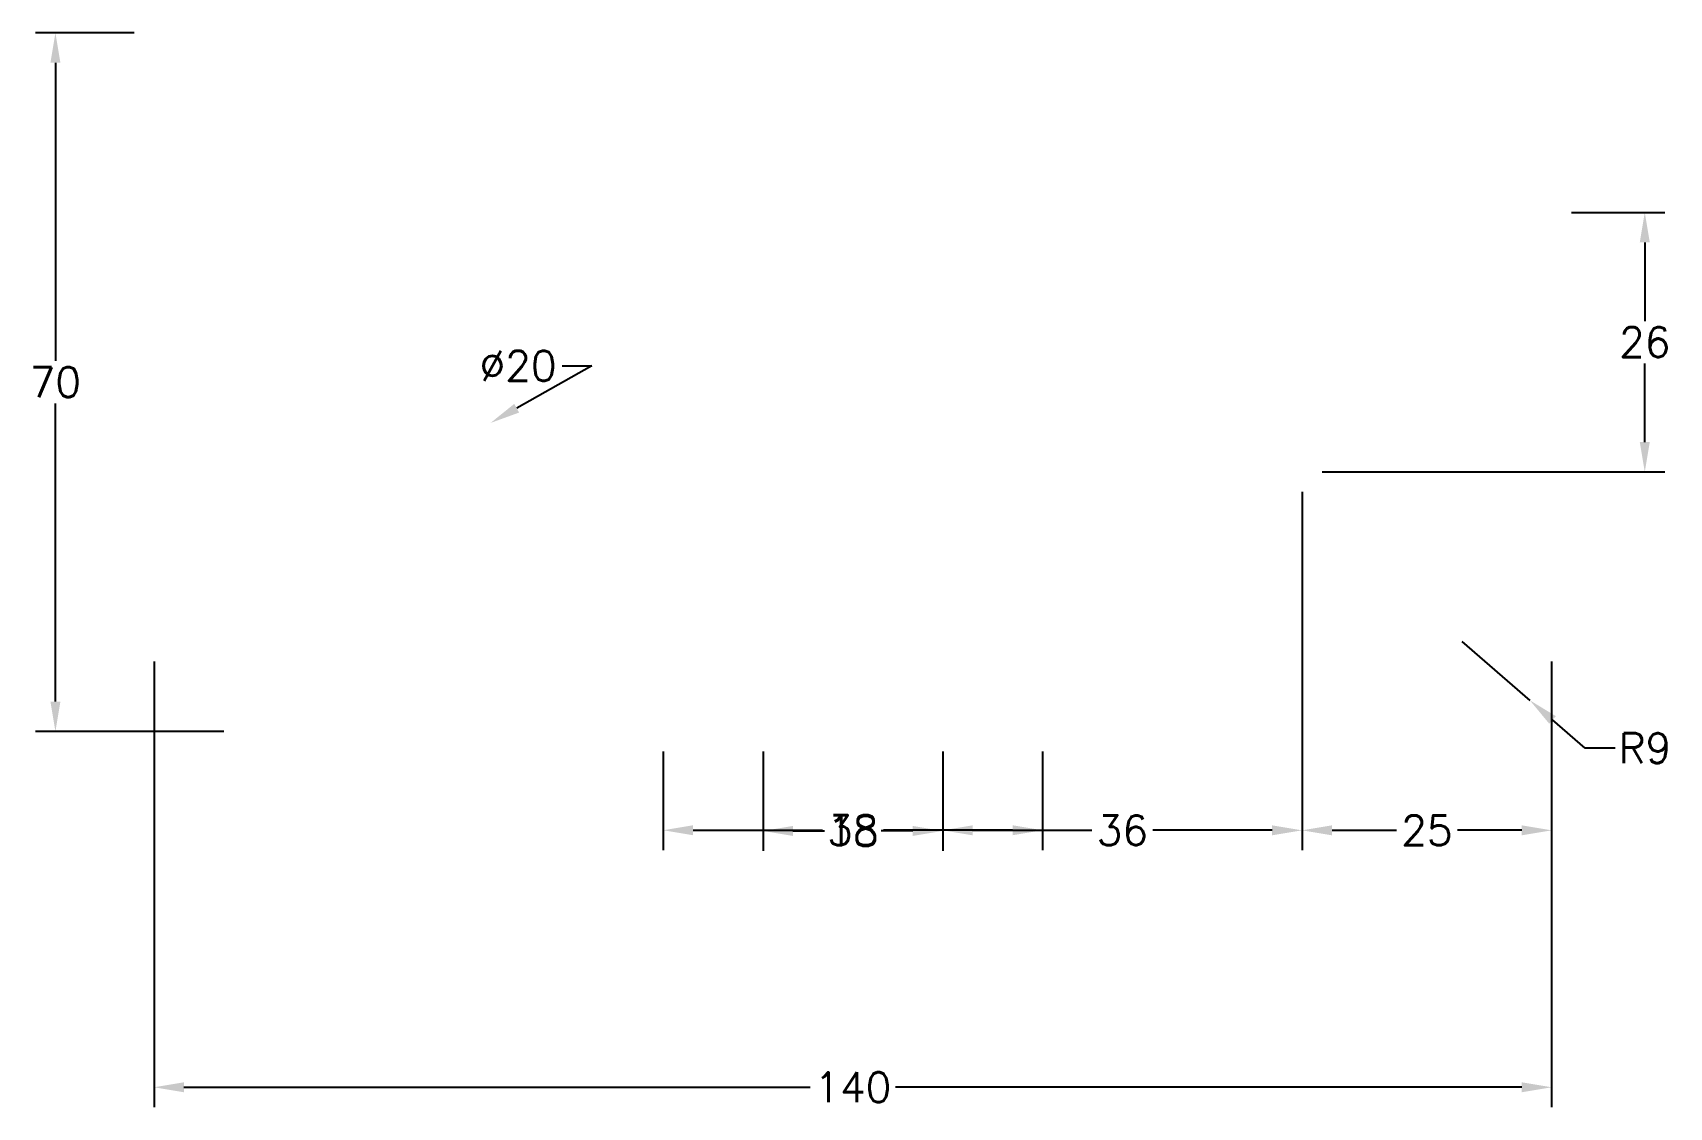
# Model space of a CAD drawing. Header units: millimetres. Extents: x 224 to 388, y -108 to 0.
import ezdxf

# ---------------------------------------------------------------- set-up
doc = ezdxf.new("R2010")
doc.units = ezdxf.units.MM
doc.styles.get("Standard").update_dxf_attribs({"font": 'romans.shx', "height": 3})
doc.dimstyles.new('ISO-25', dxfattribs={"dimtxt": 3, "dimasz": 3, "dimexe": 2, "dimexo": 2, "dimtad": 0, "dimtih": 1, "dimtoh": 1, "dimdec": 0, "dimdsep": 46, "dimtxsty": 'Standard', "dimcen": 0, "dimadec": 0, "dimazin": 0, "dimtfac": 1, "dimtdec": 0, "dimtmove": 0, "dimatfit": 3, "dimfxl": 1, "dimarcsym": 0})

# ---------------------------------------------------------------- blocks, each defined once
blk = doc.blocks.new('*D1')
at = {"color": 0, "lineweight": -2, "transparency": 16777216}
for p, q in [((234.2, 0), (224.32, 0)), ((226.32, -3), (226.32, -32.88)), ((226.32, -67), (226.32, -37.13)), ((243.2, -70), (224.32, -70))]:
    blk.add_line(p, q, dxfattribs=at)
at = {"color": 0, "transparency": 16777216}
for points in [[(225.82, -3), (226.82, -3), (226.32, 0)], [(225.82, -67), (226.82, -67), (226.32, -70)]]:
    blk.add_solid(points, dxfattribs=at)
at = {"layer": 'Defpoints', "color": 0, "transparency": 16777216}
for p in [(236.2, 0), (226.32, 0), (245.2, -70)]:
    blk.add_point(p, dxfattribs=at)
at = {"color": 0, "transparency": 16777216, "insert": (226.32, -35), "char_height": 3, "attachment_point": 5}
blk.add_mtext('70', dxfattribs=at)
blk = doc.blocks.new('*D2')
at = {"color": 0, "lineweight": -2, "transparency": 16777216}
for p, q in [((236.2, -63), (236.2, -107.64)), ((376.2, -63), (376.2, -107.64)), ((239.2, -105.64), (301.94, -105.64)), ((373.2, -105.64), (310.47, -105.64))]:
    blk.add_line(p, q, dxfattribs=at)
at = {"color": 0, "transparency": 16777216}
for points in [[(239.2, -105.14), (239.2, -106.14), (236.2, -105.64)], [(373.2, -105.14), (373.2, -106.14), (376.2, -105.64)]]:
    blk.add_solid(points, dxfattribs=at)
at = {"layer": 'Defpoints', "color": 0, "transparency": 16777216}
for p in [(236.2, -61), (376.2, -61), (376.2, -105.64)]:
    blk.add_point(p, dxfattribs=at)
at = {"color": 0, "transparency": 16777216, "insert": (306.2, -105.64), "char_height": 3, "attachment_point": 5}
blk.add_mtext('140', dxfattribs=at)
blk = doc.blocks.new('*D3')
at = {"color": 0, "lineweight": -2, "transparency": 16777216}
for p, q in [((287.2, -72), (287.2, -81.89)), ((325.2, -72), (325.2, -81.89)), ((290.2, -79.89), (303.15, -79.89)), ((322.2, -79.89), (309.26, -79.89))]:
    blk.add_line(p, q, dxfattribs=at)
at = {"color": 0, "transparency": 16777216}
for points in [[(290.2, -79.39), (290.2, -80.39), (287.2, -79.89)], [(322.2, -79.39), (322.2, -80.39), (325.2, -79.89)]]:
    blk.add_solid(points, dxfattribs=at)
at = {"layer": 'Defpoints', "color": 0, "transparency": 16777216}
for p in [(287.2, -70), (325.2, -70), (325.2, -79.89)]:
    blk.add_point(p, dxfattribs=at)
at = {"color": 0, "transparency": 16777216, "insert": (306.2, -79.89), "char_height": 3, "attachment_point": 5}
blk.add_mtext('38', dxfattribs=at)
blk = doc.blocks.new('*D4')
at = {"color": 0, "lineweight": -2, "transparency": 16777216}
for p, q in [((297.2, -72), (297.2, -81.96)), ((315.2, -72), (315.2, -81.96)), ((300.2, -79.96), (303.36, -79.96)), ((312.2, -79.96), (309.04, -79.96))]:
    blk.add_line(p, q, dxfattribs=at)
at = {"color": 0, "transparency": 16777216}
for points in [[(300.2, -79.46), (300.2, -80.46), (297.2, -79.96)], [(312.2, -79.46), (312.2, -80.46), (315.2, -79.96)]]:
    blk.add_solid(points, dxfattribs=at)
at = {"layer": 'Defpoints', "color": 0, "transparency": 16777216}
for p in [(297.2, -70), (315.2, -70), (297.2, -79.96)]:
    blk.add_point(p, dxfattribs=at)
at = {"color": 0, "transparency": 16777216, "insert": (306.2, -79.96), "char_height": 3, "attachment_point": 5}
blk.add_mtext('18', dxfattribs=at)
blk = doc.blocks.new('*D5')
at = {"color": 0, "lineweight": -2, "transparency": 16777216}
for p, q in [((351.2, -46), (351.2, -81.9)), ((315.2, -72), (315.2, -81.9)), ((318.2, -79.9), (330.15, -79.9)), ((348.2, -79.9), (336.26, -79.9))]:
    blk.add_line(p, q, dxfattribs=at)
at = {"color": 0, "transparency": 16777216}
for points in [[(318.2, -79.4), (318.2, -80.4), (315.2, -79.9)], [(348.2, -79.4), (348.2, -80.4), (351.2, -79.9)]]:
    blk.add_solid(points, dxfattribs=at)
at = {"layer": 'Defpoints', "color": 0, "transparency": 16777216}
for p in [(351.2, -44), (315.2, -70), (351.2, -79.9)]:
    blk.add_point(p, dxfattribs=at)
at = {"color": 0, "transparency": 16777216, "insert": (333.2, -79.9), "char_height": 3, "attachment_point": 5}
blk.add_mtext('36', dxfattribs=at)
blk = doc.blocks.new('*D6')
at = {"color": 0, "lineweight": -2, "transparency": 16777216}
for p, q in [((351.2, -46), (351.2, -81.9)), ((376.2, -63), (376.2, -81.9)), ((354.2, -79.9), (360.65, -79.9)), ((373.2, -79.9), (366.76, -79.9))]:
    blk.add_line(p, q, dxfattribs=at)
at = {"color": 0, "transparency": 16777216}
for points in [[(354.2, -79.4), (354.2, -80.4), (351.2, -79.9)], [(373.2, -79.4), (373.2, -80.4), (376.2, -79.9)]]:
    blk.add_solid(points, dxfattribs=at)
at = {"layer": 'Defpoints', "color": 0, "transparency": 16777216}
for p in [(351.2, -44), (376.2, -61), (376.2, -79.9)]:
    blk.add_point(p, dxfattribs=at)
at = {"color": 0, "transparency": 16777216, "insert": (363.7, -79.9), "char_height": 3, "attachment_point": 5}
blk.add_mtext('25', dxfattribs=at)
blk = doc.blocks.new('*D7')
at = {"color": 0, "lineweight": -2, "transparency": 16777216}
for p, q in [((378.2, -18), (387.53, -18)), ((385.53, -21), (385.53, -28.88)), ((385.53, -41), (385.53, -33.13)), ((353.2, -44), (387.53, -44))]:
    blk.add_line(p, q, dxfattribs=at)
at = {"color": 0, "transparency": 16777216}
for points in [[(385.03, -21), (386.03, -21), (385.53, -18)], [(385.03, -41), (386.03, -41), (385.53, -44)]]:
    blk.add_solid(points, dxfattribs=at)
at = {"layer": 'Defpoints', "color": 0, "transparency": 16777216}
for p in [(376.2, -18), (385.53, -18), (351.2, -44)]:
    blk.add_point(p, dxfattribs=at)
at = {"color": 0, "transparency": 16777216, "insert": (385.53, -31), "char_height": 3, "attachment_point": 5}
blk.add_mtext('26', dxfattribs=at)
blk = doc.blocks.new('*D8')
at = {"color": 0, "lineweight": -2, "transparency": 16777216}
for p, q in [((367.2, -61), (374.02, -66.88)), ((379.56, -71.66), (376.29, -68.84)), ((382.56, -71.66), (379.56, -71.66))]:
    blk.add_line(p, q, dxfattribs=at)
at = {"color": 0, "transparency": 16777216}
blk.add_solid([(376.62, -68.46), (375.96, -69.22), (374.02, -66.88)], dxfattribs=at)
at = {"layer": 'Defpoints', "color": 0, "transparency": 16777216}
for p in [(367.2, -61), (374.02, -66.88)]:
    blk.add_point(p, dxfattribs=at)
at = {"color": 0, "transparency": 16777216, "insert": (385.55, -71.66), "char_height": 3, "attachment_point": 5}
blk.add_mtext('R9', dxfattribs=at)
blk = doc.blocks.new('*D10')
at = {"color": 0, "lineweight": -2, "transparency": 16777216}
for p, q in [((280.07, -33.37), (272.53, -37.62)), ((277.07, -33.37), (280.07, -33.37))]:
    blk.add_line(p, q, dxfattribs=at)
at = {"color": 0, "transparency": 16777216}
blk.add_solid([(272.28, -37.18), (272.77, -38.05), (269.91, -39.09)], dxfattribs=at)
at = {"layer": 'Defpoints', "color": 0, "transparency": 16777216}
for p in [(269.91, -39.09), (252.49, -48.91)]:
    blk.add_point(p, dxfattribs=at)
at = {"color": 0, "transparency": 16777216, "insert": (272.66, -33.37), "char_height": 3, "attachment_point": 5}
blk.add_mtext('∅20', dxfattribs=at)

msp = doc.modelspace()

# ---------------------------------------------------------------- dimensions: what is measured, and where the dimension line sits
for base, p1, p2, picture, middle in [((226.32, 0, 42.6), (245.2, -70, 42.6), (236.2, 0, 42.6), '*D1', (226.32, -35, 42.6)), ((385.53, -18, 61.6), (351.2, -44, 61.6), (376.2, -18, 61.6), '*D7', (385.53, -31, 61.6))]:
    dim = msp.add_linear_dim(base=base, p1=p1, p2=p2, angle=90, dimstyle='ISO-25')
    dim.commit()
    dim.dimension.update_dxf_attribs({"geometry": picture, "text_midpoint": middle})
dim = msp.add_diameter_dim_2p(p1=(252.49, -48.91, 61.6), p2=(269.91, -39.09, 61.6), dimstyle='ISO-25', override={"dimtofl": 0})
dim.commit()
dim.dimension.update_dxf_attribs({"geometry": '*D10', "text_midpoint": (272.66, -33.37, 61.6), "dimtype": 163})
for base, p1, p2, picture, middle in [((351.2, -79.9, 61.6), (315.2, -70, 61.6), (351.2, -44, 61.6), '*D5', (333.2, -79.9, 61.6)), ((376.2, -105.64, 42.6), (236.2, -61, 42.6), (376.2, -61, 42.6), '*D2', (306.2, -105.64, 42.6)), ((325.2, -79.89, 33.6), (287.2, -70, 33.6), (325.2, -70, 33.6), '*D3', (306.2, -79.89, 33.6)), ((297.2, -79.96, 61.6), (315.2, -70, 61.6), (297.2, -70, 61.6), '*D4', (306.2, -79.96, 61.6))]:
    dim = msp.add_linear_dim(base=base, p1=p1, p2=p2, dimstyle='ISO-25')
    dim.commit()
    dim.dimension.update_dxf_attribs({"geometry": picture, "text_midpoint": middle})
dim = msp.add_linear_dim(base=(376.2, -79.9, 61.6), p1=(351.2, -44, 61.6), p2=(376.2, -61, 61.6), dimstyle='ISO-25', override={"dimtmove": 1})
dim.commit()
dim.dimension.update_dxf_attribs({"geometry": '*D6', "text_midpoint": (363.7, -79.9, 61.6)})
dim = msp.add_radius_dim(center=(367.2, -61, 61.6), mpoint=(374.02, -66.88, 61.6), dimstyle='ISO-25')
dim.commit()
dim.dimension.update_dxf_attribs({"geometry": '*D8', "text_midpoint": (385.55, -71.66, 61.6), "dimtype": 164})

doc.saveas('drawing.dxf')
